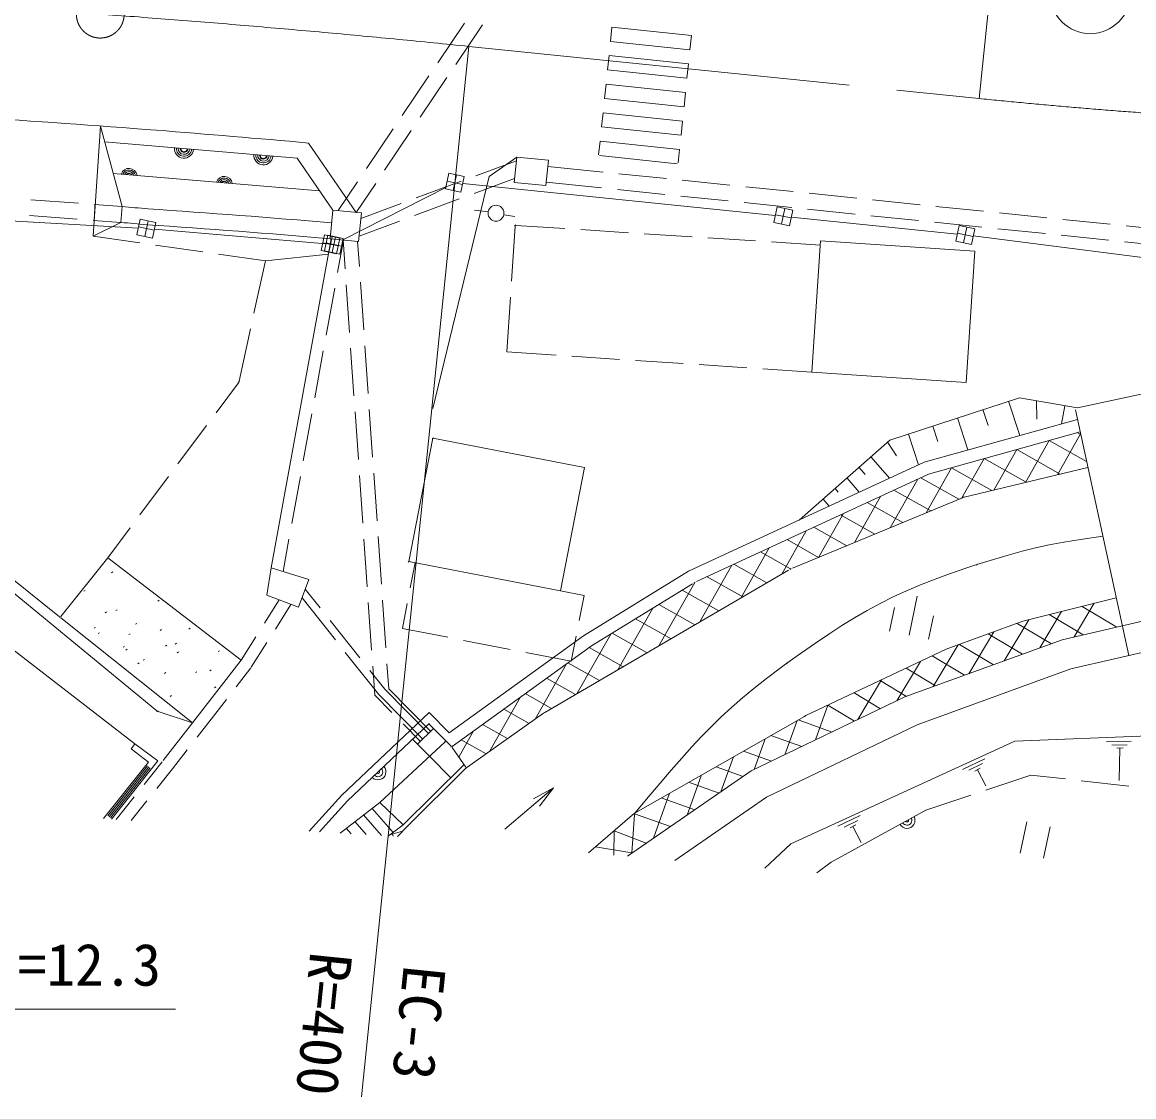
# Model space of a CAD drawing. Units: millimetres, scale not verified. Extents: x 40000 to 680000, y 20000 to 380000.
# Drawn here: x 168404 to 203282, y 244700 to 278415 of the extents above; entities that cross this region are included whole.
import ezdxf
from ezdxf.enums import TextEntityAlignment as Align

# ---------------------------------------------------------------- set-up
doc = ezdxf.new("R2010")
doc.units = ezdxf.units.MM
doc.header["$LTSCALE"] = 1000
doc.linetypes.add('CHAIN', pattern=[18.5, 12, -1.5, 3.5, -1.5])
for name, color, linetype, lineweight in [('M-BGD', 7, 'Continuous', 13), ('M-BMK', 2, 'CHAIN', 13), ('M-BMK-ROW', 30, 'Continuous', 13), ('M-STR-HTXT', 7, 'Continuous', 13), ('M-STR-STRC', 7, 'Continuous', 13)]:
    doc.layers.add(name, color=color, linetype=linetype, lineweight=lineweight)
doc.styles.add('ＭＳ ゴシック', font='')
doc.styles.get('ＭＳ ゴシック').set_extended_font_data('MS Gothic')

msp = doc.modelspace()

# ---------------------------------------------------------------- linework, layer by layer
at = {"layer": 'M-BGD'}
for p, q in [((182278, 278388), (181441, 277143)), ((182846, 278336), (182008, 277092)), ((181161, 276729), (180323, 275484)), ((181729, 276677), (180891, 275433)), ((170855, 275159), (170626, 271699)), ((171535, 272631), (170855, 275159)), ((180044, 275070), (179206, 273826)), ((180612, 275018), (179774, 273774)), ((177034, 274150), (170989, 274660)), ((177391, 274625), (178881, 272448)), ((177034, 274150), (178151, 272520)), ((183060, 273571), (183922, 274186)), ((183922, 274186), (183841, 273390)), ((184917, 274084), (183922, 274186)), ((183910, 274065), (182642, 273596)), ((184836, 273288), (184917, 274084)), ((186629, 273712), (184897, 273891)), ((177736, 273126), (171255, 273673)), ((181288, 266293), (183060, 273571)), ((183853, 273511), (182587, 273043)), ((188619, 273508), (187127, 273661)), ((190608, 273303), (189116, 273457)), ((178927, 273411), (178316, 272504)), ((179495, 273359), (178881, 272448)), ((182173, 273423), (180766, 272903)), ((183841, 273390), (184836, 273288)), ((186580, 273215), (184846, 273393)), ((188570, 273010), (187077, 273164)), ((192598, 273099), (191106, 273252)), ((170166, 272734), (168670, 272845)), ((182118, 272869), (180711, 272349)), ((190559, 272806), (189067, 272959)), ((192549, 272601), (191056, 272754)), ((194587, 272894), (193095, 273047)), ((196577, 272689), (195085, 272843)), ((171535, 272631), (170665, 272696)), ((171535, 272631), (171499, 272133)), ((178151, 272520), (178063, 271624)), ((179047, 272432), (178151, 272520)), ((178958, 271536), (179047, 272432)), ((180297, 272729), (179030, 272260)), ((183024, 272461), (182599, 272516)), ((194538, 272396), (193046, 272550)), ((198566, 272485), (197074, 272638)), ((200556, 272280), (199064, 272433)), ((170132, 272237), (168636, 272352)), ((171499, 272133), (170626, 271699)), ((171499, 272133), (170630, 272199)), ((180242, 272175), (178975, 271707)), ((183512, 272373), (183856, 272318)), ((183849, 272027), (183891, 272054)), ((196528, 272192), (195035, 272345)), ((198517, 271987), (197025, 272140)), ((202545, 272075), (201053, 272229)), ((172092, 271492), (170626, 271699)), ((183868, 272016), (183757, 270292)), ((185428, 271940), (183895, 272039)), ((187424, 271812), (185927, 271908)), ((189420, 271683), (187923, 271780)), ((200507, 271782), (199014, 271936)), ((202496, 271578), (201004, 271731)), ((204535, 271871), (203043, 272024)), ((174072, 271211), (172587, 271421)), ((178097, 271621), (176212, 261291)), ((178063, 271624), (178958, 271536)), ((178487, 271582), (178300, 270560)), ((178536, 270679), (178474, 271584)), ((178982, 270755), (178928, 271539)), ((191416, 271555), (189919, 271651)), ((193448, 271424), (191915, 271523)), ((193457, 271556), (193181, 267440)), ((198294, 271231), (193457, 271556)), ((204486, 271373), (202993, 271527)), ((176032, 270933), (174567, 271140)), ((176032, 270933), (178009, 271136)), ((198018, 267116), (198294, 271231)), ((175674, 269285), (176032, 270933)), ((178210, 270068), (177941, 268593)), ((178675, 268684), (178571, 270180)), ((179121, 268760), (179017, 270256)), ((183725, 269793), (183614, 268069)), ((175209, 267149), (175568, 268797)), ((179259, 266765), (179155, 268261)), ((177851, 268101), (177582, 266625)), ((178813, 266689), (178709, 268185)), ((183614, 268069), (185155, 267968)), ((185654, 267935), (187150, 267836)), ((187649, 267804), (189146, 267705)), ((189645, 267672), (191142, 267574)), ((191641, 267541), (193181, 267440)), ((193181, 267440), (198018, 267116)), ((174486, 266162), (175189, 267105)), ((175183, 267111), (175225, 267138)), ((199695, 266634), (195631, 265300)), ((199350, 266527), (199706, 265448)), ((201516, 266313), (199695, 266634)), ((200231, 266540), (200235, 265965)), ((203803, 266809), (201516, 266313)), ((177492, 266133), (177223, 264658)), ((178952, 264693), (178848, 266190)), ((179397, 264770), (179294, 266266)), ((198548, 266262), (198713, 265761)), ((201123, 266382), (201017, 265813)), ((203123, 258546), (201449, 266257)), ((201515, 265952), (196701, 264612)), ((197746, 265998), (198076, 264995)), ((173289, 264559), (174187, 265761)), ((196210, 265491), (196526, 264531)), ((201600, 265560), (196839, 264235)), ((196978, 265744), (197136, 265265)), ((200885, 264216), (201612, 265505)), ((201618, 265476), (201513, 265536)), ((180534, 261491), (181283, 265363)), ((181262, 265349), (181304, 265377)), ((181283, 265363), (186044, 264442)), ((195631, 265300), (192779, 262796)), ((195567, 265231), (195838, 264809)), ((199888, 263976), (200630, 265290)), ((201803, 264629), (200630, 265290)), ((169578, 259763), (163162, 264873)), ((195038, 264770), (195615, 264109)), ((197891, 263489), (198587, 264722)), ((199901, 263979), (198587, 264722)), ((198892, 263737), (199608, 265006)), ((200971, 264237), (199608, 265006)), ((185296, 260570), (186044, 264442)), ((196701, 264612), (189308, 261189)), ((194662, 264441), (194854, 264221)), ((196766, 263023), (197565, 264437)), ((198832, 263722), (197565, 264437)), ((201842, 264446), (197956, 263512)), ((172093, 262956), (172990, 264159)), ((177133, 264166), (176864, 262690)), ((179090, 262698), (178986, 264195)), ((179536, 262774), (179432, 264271)), ((196839, 264235), (189565, 260867)), ((194285, 264112), (194670, 263672)), ((195642, 262556), (196501, 264079)), ((197792, 263448), (196596, 264123)), ((193909, 263783), (194005, 263673)), ((196912, 263083), (195758, 263735)), ((172630, 256811), (164595, 263414)), ((197909, 263496), (192577, 261286)), ((193532, 263454), (193724, 263234)), ((194517, 262090), (195335, 263539)), ((196033, 262718), (194920, 263347)), ((197911, 263492), (197953, 263519)), ((193393, 261624), (194169, 262999)), ((195153, 262354), (194082, 262959)), ((171091, 261613), (171794, 262556)), ((192234, 261097), (193003, 262459)), ((194273, 261989), (193243, 262571)), ((201607, 262188), (202310, 262293)), ((176774, 262198), (176588, 261176)), ((179229, 260703), (179125, 262199)), ((179674, 260779), (179570, 262276)), ((193394, 261624), (192405, 262182)), ((200196, 261920), (200626, 262014)), ((200626, 262014), (201089, 262102)), ((201089, 262102), (201607, 262188)), ((169613, 259767), (171091, 261613)), ((171091, 261613), (175271, 258400)), ((190949, 260347), (191837, 261919)), ((192514, 261260), (191567, 261794)), ((198879, 261558), (199344, 261697)), ((199344, 261697), (199776, 261816)), ((199776, 261816), (200196, 261920)), ((176212, 261291), (176079, 260434)), ((177393, 260929), (176212, 261291)), ((180513, 261477), (180555, 261505)), ((180534, 261491), (185296, 260570)), ((180578, 260668), (180730, 261453)), ((189665, 259597), (190671, 261379)), ((191763, 260822), (190729, 261406)), ((192487, 261244), (192529, 261271)), ((197532, 261121), (198047, 261296)), ((198047, 261296), (198357, 261396)), ((198336, 261382), (198378, 261409)), ((198357, 261396), (198879, 261558)), ((171207, 261141), (171249, 261168)), ((177077, 260057), (177393, 260929)), ((192443, 261219), (184806, 256761)), ((189308, 261189), (186019, 259167)), ((191013, 260385), (189891, 261018)), ((196588, 260763), (197047, 260944)), ((197047, 260944), (197532, 261121)), ((170339, 260562), (170381, 260589)), ((177755, 260038), (177285, 260631)), ((185296, 260570), (186032, 260428)), ((189433, 260797), (186262, 258847)), ((188380, 258847), (189505, 260839)), ((190263, 259947), (189110, 260598)), ((189476, 260822), (189518, 260850)), ((195730, 260381), (196151, 260576)), ((196151, 260576), (196588, 260763)), ((172660, 260250), (172701, 260277)), ((176465, 260288), (176001, 259555)), ((176079, 260434), (177077, 260057)), ((178232, 259033), (177185, 260355)), ((179367, 258708), (179263, 260204)), ((179813, 258784), (179709, 260280)), ((185880, 259642), (186032, 260428)), ((195321, 260176), (195730, 260381)), ((196230, 259184), (196490, 260407)), ((202730, 260357), (199805, 259619)), ((171010, 259889), (171052, 259916)), ((171342, 259953), (171384, 259980)), ((176348, 259373), (176837, 260148)), ((180332, 259391), (180484, 260177)), ((187095, 258097), (188187, 260030)), ((189513, 259509), (188379, 260149)), ((194520, 259728), (194919, 259959)), ((194919, 259959), (195321, 260176)), ((195619, 259314), (195774, 260047)), ((200335, 258786), (201016, 259925)), ((205302, 260023), (201035, 259040)), ((201413, 259127), (202044, 260184)), ((202751, 259435), (201659, 260087)), ((169576, 259734), (169618, 259761)), ((173747, 256432), (169617, 259732)), ((171956, 259526), (171998, 259553)), ((178997, 258471), (178065, 259646)), ((188763, 259071), (187649, 259700)), ((194118, 259482), (194520, 259728)), ((196842, 259054), (196997, 259788)), ((199805, 259619), (197395, 258740)), ((199220, 258380), (199987, 259665)), ((200695, 258916), (199626, 259554)), ((201695, 259192), (200631, 259828)), ((170666, 259402), (170707, 259429)), ((170790, 259232), (170832, 259259)), ((171748, 259201), (171790, 259228)), ((172730, 259333), (172772, 259361)), ((173628, 259374), (173670, 259401)), ((180332, 259391), (181755, 259116)), ((186019, 259167), (181796, 256116)), ((185633, 258366), (185785, 259152)), ((185811, 257347), (186868, 259219)), ((188013, 258633), (186919, 259251)), ((193290, 258934), (193710, 259218)), ((193710, 259218), (194118, 259482)), ((198104, 257975), (198886, 259284)), ((199785, 258586), (198718, 259223)), ((171938, 255775), (167884, 258909)), ((171567, 258805), (171609, 258832)), ((172900, 258839), (172942, 258867)), ((173198, 258905), (173240, 258932)), ((175734, 259133), (175271, 258400)), ((175591, 258176), (176080, 258950)), ((186221, 258819), (181896, 255695)), ((182246, 259021), (183719, 258736)), ((187263, 258195), (186193, 258800)), ((186220, 258820), (186262, 258848)), ((192854, 258629), (193290, 258934)), ((201035, 259040), (196102, 257248)), ((196988, 257570), (197769, 258877)), ((198876, 258255), (197810, 258892)), ((205472, 259087), (201305, 258127)), ((171653, 258713), (171695, 258740)), ((173266, 258632), (173308, 258659)), ((174557, 258669), (174599, 258696)), ((179589, 257320), (178542, 258641)), ((184210, 258641), (185633, 258366)), ((192397, 258300), (192854, 258629)), ((197395, 258740), (192994, 256658)), ((197966, 257925), (196952, 258531)), ((172028, 258285), (172070, 258313)), ((172197, 258396), (172239, 258423)), ((173747, 256432), (175271, 258400)), ((174294, 258069), (174336, 258096)), ((175115, 257561), (175579, 258161)), ((175250, 258386), (175292, 258414)), ((179464, 257304), (179402, 258209)), ((179902, 257502), (179847, 258285)), ((184496, 256545), (185477, 258283)), ((186513, 257757), (185524, 258316)), ((191756, 257822), (192186, 258146)), ((192186, 258146), (192397, 258300)), ((192376, 258286), (192418, 258314)), ((195850, 257126), (196585, 258357)), ((197057, 257595), (196136, 258145)), ((201305, 258127), (196481, 256375)), ((172866, 257980), (172908, 258007)), ((173838, 258008), (173880, 258035)), ((179777, 257486), (179307, 258079)), ((185763, 257320), (184855, 257833)), ((191363, 257513), (191756, 257822)), ((194623, 256535), (195367, 257781)), ((196147, 257264), (195320, 257758)), ((174441, 257533), (174482, 257560)), ((181147, 256098), (179777, 257486)), ((181218, 256169), (179902, 257502)), ((191000, 257213), (191363, 257513)), ((173044, 257258), (173086, 257286)), ((173890, 255980), (174809, 257166)), ((180005, 256756), (179464, 257304)), ((180969, 255923), (179589, 257320)), ((183065, 255534), (184023, 257232)), ((185013, 256882), (184185, 257349)), ((190660, 256918), (191000, 257213)), ((196102, 257248), (191281, 254924)), ((195333, 256877), (194503, 257372)), ((172628, 256781), (172670, 256809)), ((173745, 256430), (172673, 256787)), ((181168, 256753), (178431, 254162)), ((181796, 256116), (181168, 256753)), ((184764, 256733), (182352, 255032)), ((184313, 256416), (183516, 256866)), ((184763, 256734), (184805, 256762)), ((190338, 256622), (190660, 256918)), ((193297, 255896), (193687, 256986)), ((194523, 256487), (193687, 256986)), ((173747, 256432), (172828, 255247)), ((178610, 253987), (181162, 256403)), ((180898, 255852), (180357, 256400)), ((181141, 256389), (181183, 256417)), ((181858, 255698), (181162, 256403)), ((183635, 255937), (182847, 256382)), ((192950, 256635), (187657, 253624)), ((190027, 256320), (190338, 256622)), ((191760, 254100), (196481, 256375)), ((192335, 255432), (192718, 256503)), ((193813, 256145), (192754, 256524)), ((192951, 256634), (192993, 256661)), ((181307, 256256), (180809, 255765)), ((182101, 255353), (182569, 256181)), ((189414, 255678), (189722, 256007)), ((189722, 256007), (190027, 256320)), ((192865, 255687), (191894, 256035)), ((199549, 255857), (203743, 256029)), ((171923, 255755), (171818, 255615)), ((171938, 255775), (172654, 255240)), ((172654, 255240), (171938, 255775)), ((172654, 255240), (171938, 255775)), ((179628, 253937), (181670, 255837)), ((181377, 255188), (180653, 255922)), ((181667, 255840), (181709, 255868)), ((181854, 255667), (181896, 255694)), ((181890, 255660), (182318, 255038)), ((182957, 255459), (182178, 255899)), ((189099, 255328), (189414, 255678)), ((191372, 254969), (191718, 255934)), ((192520, 252631), (199549, 255857)), ((203202, 255856), (202425, 255832)), ((203074, 255746), (202594, 255730)), ((171818, 255615), (172370, 255203)), ((173119, 254985), (173584, 255585)), ((181850, 254709), (181184, 255384)), ((188770, 254951), (189099, 255328)), ((190324, 254265), (190718, 255366)), ((191916, 255230), (191034, 255546)), ((198606, 255307), (197907, 254967)), ((202952, 255644), (202755, 255633)), ((202848, 255634), (202824, 254620)), ((172370, 255203), (170956, 253426)), ((172339, 255085), (171094, 253519)), ((172378, 255054), (171134, 253488)), ((172417, 255022), (171173, 253457)), ((172654, 255240), (171200, 253411)), ((172229, 254500), (172797, 255207)), ((172629, 254374), (173119, 254985)), ((182262, 255118), (180362, 253234)), ((182314, 255000), (180470, 253172)), ((182311, 255004), (182353, 255031)), ((191029, 254751), (190175, 255057)), ((198535, 255155), (198103, 254943)), ((198465, 255012), (198290, 254921)), ((198374, 254960), (198635, 254456)), ((191281, 254924), (187393, 252247)), ((188421, 254543), (188770, 254951)), ((189267, 253537), (189718, 254797)), ((198642, 254325), (200052, 254795)), ((200052, 254795), (201137, 254672)), ((201634, 254616), (203125, 254447)), ((183551, 253094), (185075, 254390)), ((184444, 254051), (185075, 254390)), ((185075, 254390), (184639, 253822)), ((188045, 254098), (188421, 254543)), ((190268, 254227), (189315, 254567)), ((171349, 253402), (171916, 254110)), ((171825, 253373), (172316, 253984)), ((178431, 254162), (177410, 253033)), ((177729, 253014), (178610, 253987)), ((179628, 253937), (178375, 252974)), ((180362, 253234), (179628, 253937)), ((187636, 253612), (188045, 254098)), ((188210, 252809), (188718, 254228)), ((189507, 253702), (188455, 254078)), ((188881, 252117), (191760, 254100)), ((196758, 253697), (198168, 254167)), ((179382, 253748), (180046, 252993)), ((187617, 253596), (186170, 252356)), ((187615, 253598), (187657, 253626)), ((188746, 253178), (187616, 253582)), ((193782, 252059), (196758, 253697)), ((178842, 253333), (179201, 252924)), ((179112, 253541), (179680, 252895)), ((179901, 252882), (180362, 253234)), ((187614, 253557), (187528, 252352)), ((194698, 253526), (193999, 253186)), ((194627, 253373), (194195, 253162)), ((194557, 253230), (194382, 253139)), ((199923, 253323), (199715, 252345)), ((178572, 253125), (178723, 252953)), ((179968, 252933), (180337, 253034)), ((180038, 252873), (180012, 252967)), ((180174, 252865), (180470, 253172)), ((186971, 252283), (186979, 253049)), ((187984, 252654), (186979, 253049)), ((194466, 253178), (194727, 252675)), ((200656, 253168), (200449, 252190)), ((186392, 252539), (187528, 252352)), ((191707, 251870), (192520, 252631)), ((193338, 251728), (193782, 252059))]:
    msp.add_line(p, q, dxfattribs=at)
msp.add_circle((183270, 272423), 250, dxfattribs=at)
for centre, radius, start, end in [((141772, -120272), 396500, 85.5377, 86.3709), ((141772, -120272), 396500, 84.846, 85.5377), ((173480, 274450), 300, 175.1825, 355.1825), ((173480, 274450), 240, 175.1825, 355.1825), ((173480, 274450), 180, 175.1825, 355.1825), ((173480, 274450), 120, 175.1825, 355.1825), ((173480, 274450), 100, 175.1825, 355.1825), ((175972, 274240), 300, 175.1825, 355.1825), ((175972, 274240), 240, 175.1825, 355.1825), ((175972, 274240), 180, 175.1825, 355.1825), ((175972, 274240), 120, 175.1825, 355.1825), ((175972, 274240), 100, 175.1825, 355.1825), ((171752, 273574), 256, 7.8629, 162.5021), ((171752, 273574), 205, 11.1082, 159.2568), ((171752, 273574), 154, 16.6426, 153.7224), ((171752, 273574), 102, 28.4659, 141.8991), ((171752, 273574), 100, 29.4113, 140.9536), ((174742, 273322), 256, 7.8629, 162.5021), ((174742, 273322), 205, 11.1082, 159.2568), ((174742, 273322), 154, 16.6426, 153.7224), ((174742, 273322), 102, 28.4659, 141.8991), ((174742, 273322), 100, 29.4113, 140.9536), ((-148785, 293598), 320159, 356.16851, 356.2579), ((144353, -40952), 314759, 84.8982, 85.04583), ((151342, -41984), 315244, 85.12871, 86.1802), ((144349, -41058), 314366, 84.8971, 85.04548), ((151342, -41984), 314744, 85.1299, 86.1802), ((179567, 254893), 250, 223.4338, 43.4338), ((179567, 254893), 150, 223.4338, 43.4338), ((179567, 254893), 50, 223.4338, 43.4338), ((196167, 253372), 250, 208.8337, 28.8337), ((196167, 253372), 150, 208.8337, 28.8337), ((196167, 253372), 50, 208.8337, 28.8337)]:
    msp.add_arc(centre, radius, start, end, dxfattribs=at)
at = {"layer": 'M-BMK'}
msp.add_line((182415, 277658), (198431, 276022), dxfattribs=at)
msp.add_circle((170853, 278669), 750, dxfattribs=at)
for centre, radius, start, end in [((141772, -120272), 400000, 84.1683, 94.3238), ((216720, 455090), 180000, 264.1683, 276.9072)]:
    msp.add_arc(centre, radius, start, end, dxfattribs=at)
at = {"layer": 'M-BMK-ROW'}
for p, q in [((181681, 273185), (181785, 273675)), ((181785, 273675), (182274, 273571)), ((182030, 273623), (181926, 273134)), ((182274, 273571), (182171, 273082)), ((178468, 271584), (181691, 273232)), ((182171, 273082), (181681, 273185)), ((181733, 273430), (182222, 273326)), ((182228, 273353), (192034, 272351)), ((152916, 273061), (172049, 271954)), ((191988, 272133), (192092, 272622)), ((192092, 272622), (192581, 272518)), ((192336, 272570), (192232, 272081)), ((192581, 272518), (192477, 272029)), ((172005, 271747), (172109, 272236)), ((172109, 272236), (172598, 272132)), ((172354, 272184), (172250, 271695)), ((172598, 272132), (172494, 271643)), ((192477, 272029), (191988, 272133)), ((192040, 272377), (192529, 272273)), ((192534, 272300), (197745, 271767)), ((172494, 271643), (172005, 271747)), ((172057, 271992), (172546, 271888)), ((172553, 271918), (177930, 271459)), ((177781, 271254), (177885, 271743)), ((177885, 271743), (178374, 271639)), ((177885, 271245), (177988, 271734)), ((177988, 271734), (178478, 271630)), ((197699, 271549), (197802, 272038)), ((197750, 271794), (198240, 271690)), ((197802, 272038), (198291, 271935)), ((198047, 271986), (197943, 271497)), ((198291, 271935), (198188, 271445)), ((198244, 271710), (204624, 270900)), ((177833, 271498), (178322, 271395)), ((177937, 271489), (178426, 271386)), ((178129, 271691), (178026, 271202)), ((178233, 271682), (178129, 271193)), ((178374, 271639), (178270, 271150)), ((178478, 271630), (178374, 271141)), ((198188, 271445), (197699, 271549)), ((178270, 271150), (177781, 271254)), ((178374, 271141), (177885, 271245))]:
    msp.add_line(p, q, dxfattribs=at)
at = {"layer": 'M-STR-HTXT'}
for p, q in [((198431, 276022), (201867, 309663)), ((182415, 277658), (179048, 244700))]:
    msp.add_line(p, q, dxfattribs=at)
msp.add_lwpolyline([(151131, 274686), (152513, 247445), (173213, 247445)], dxfattribs=at)
at = {"layer": 'M-STR-STRC'}
for p, q in [((186862, 277814), (186909, 278262)), ((186909, 278262), (189402, 278002)), ((189402, 278002), (186909, 278262)), ((189402, 278002), (189355, 277554)), ((189355, 277554), (186862, 277814)), ((189355, 277554), (186862, 277814)), ((186816, 277367), (186769, 276919)), ((189309, 277107), (186816, 277367)), ((189309, 277107), (186816, 277367)), ((189262, 276659), (189309, 277107)), ((186769, 276919), (189262, 276659)), ((189262, 276659), (186769, 276919)), ((186722, 276472), (186675, 276024)), ((189215, 276212), (186722, 276472)), ((189215, 276212), (186722, 276472)), ((186675, 276024), (189169, 275764)), ((189169, 275764), (186675, 276024)), ((189169, 275764), (189215, 276212)), ((186629, 275577), (186582, 275129)), ((189122, 275316), (186629, 275577)), ((189122, 275316), (186629, 275577)), ((189075, 274869), (189122, 275316)), ((186582, 275129), (189075, 274869)), ((189075, 274869), (186582, 275129)), ((186535, 274681), (186491, 274259)), ((189029, 274421), (186535, 274681)), ((189029, 274421), (186535, 274681)), ((186514, 274231), (188957, 273976)), ((188985, 273999), (189029, 274421))]:
    msp.add_line(p, q, dxfattribs=at)
msp.add_circle((201918, 279304), 1250, dxfattribs=at)

# ---------------------------------------------------------------- texts
at = {"layer": 'M-STR-HTXT', "style": 'ＭＳ ゴシック'}
msp.add_text('ヒューム管 φ600 L=12.3', height=1320, dxfattribs=at).set_placement((152513, 248845), align=Align.MIDDLE_LEFT)
for s, p in [('R=400', (177054, 249322)), ('EC-3', (179988, 248922))]:
    msp.add_text(s, height=1320, rotation=264.168, dxfattribs=at).set_placement(p, align=Align.BOTTOM_LEFT)

doc.saveas('drawing.dxf')
